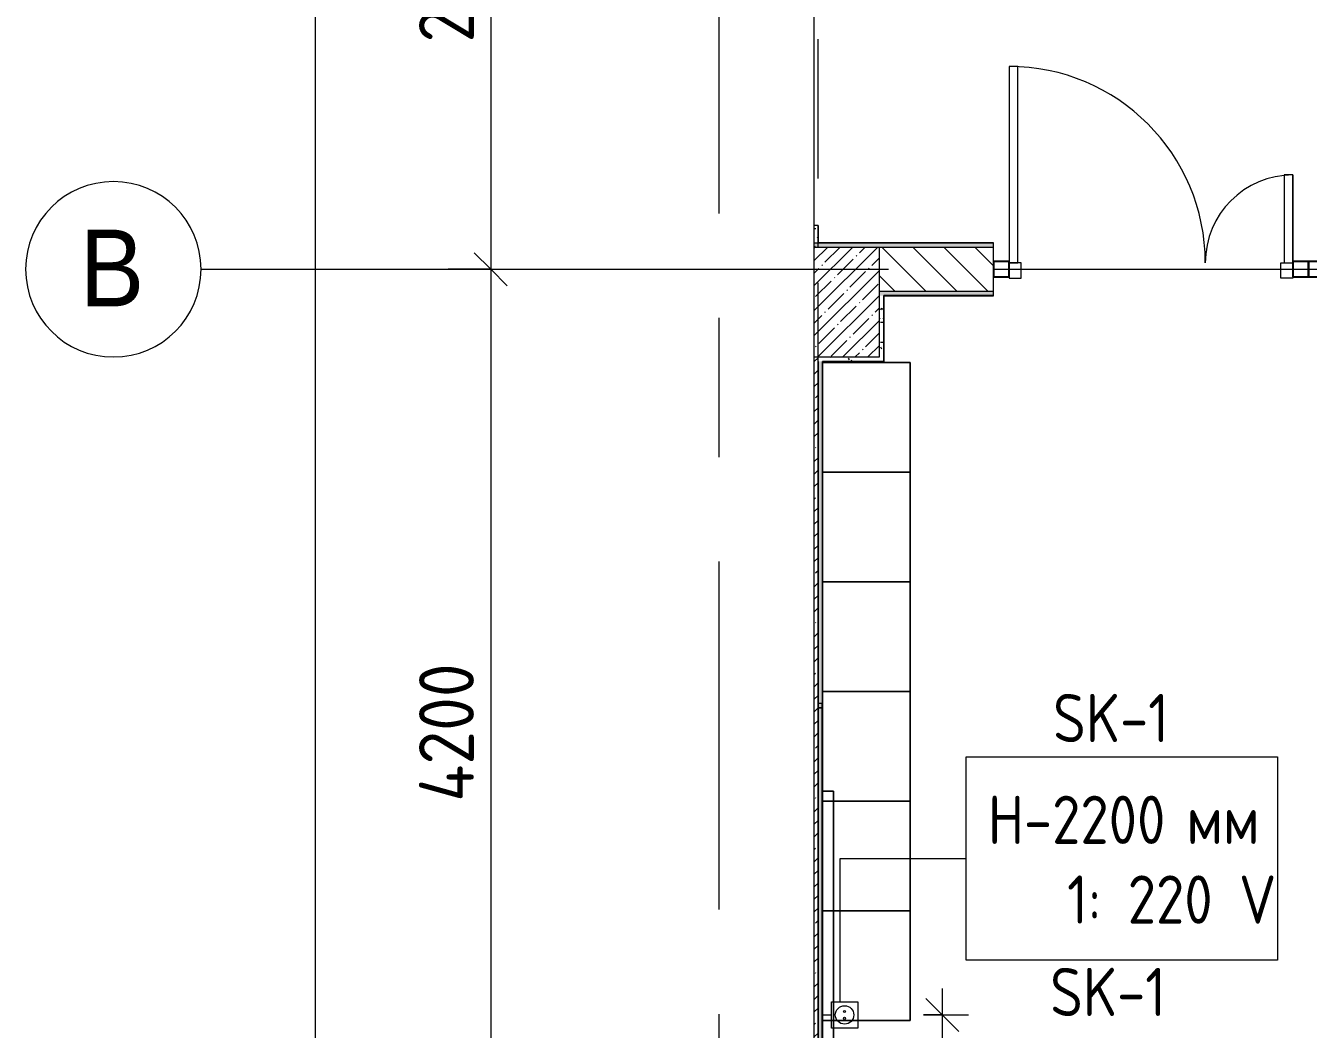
# Model space of a CAD drawing. Header units: millimetres. Extents: x 35147 to 231677, y -8553 to 29000.
# Drawn here: x 35147 to 40996, y 4334 to 8911 of the extents above; entities that cross this region are included whole.
import ezdxf

# ---------------------------------------------------------------- set-up
doc = ezdxf.new("R2010")
doc.units = ezdxf.units.MM
doc.linetypes.add('Осевая', pattern=[3175, 635, -476.25, 1587.5, -476.25])
for name, color, linetype, lineweight in [('A-ANNO-DIMS', 7, 'Continuous', 9), ('A-ANNO-DIMS-100', 7, 'Continuous', 9), ('A-DETL-GENF', 7, 'Continuous', 9), ('A-DOOR', 7, 'Continuous', 9), ('A-GLAZ-CURT', 7, 'Continuous', 9), ('A-GLAZ-CURT-1', 7, 'Continuous', 25), ('A-GLAZ-CWMG', 7, 'Continuous', 9), ('A-GLAZ-CWMG-1', 7, 'Continuous', 25), ('A-WALL', 7, 'Continuous', 9), ('E-ELEC-FIXT-IDEN', 7, 'Continuous', 9), ('I-FURN', 7, 'Continuous', 9), ('I-WALL', 7, 'Continuous', 9), ('S-COLS', 7, 'Continuous', 9), ('Оси', 7, 'Continuous', 9), ('Оси-1', 7, 'Continuous', 20), ('Оси-2', 7, 'Осевая', 9), ('Электрические приборы', 7, 'Continuous', 9)]:
    doc.layers.add(name, color=color, linetype=linetype, lineweight=lineweight)
for name, color, linetype, lineweight, true_color in [('A-WALL-1', 7, 'Continuous', 9, 0x3c3c3c), ('A-WALL-FNSH-1', 7, 'Continuous', 9, 0x3c3c3c), ('I-FURN-1', 7, 'Continuous', 9, 0xf0f0f0), ('Оси розеток', 7, 'Continuous', 9, 0xff1e23)]:
    doc.layers.add(name, color=color, linetype=linetype, lineweight=lineweight, true_color=true_color)
doc.styles.add('Arial', font='arial.ttf', dxfattribs={"width": 0.9, "height": 350})
doc.styles.add('GOST Common', font='GOST_Common.ttf', dxfattribs={"width": 0.9, "height": 220})
doc.styles.add('ISOCPEUR', font='isocpeur.ttf', dxfattribs={"width": 0.9, "height": 250})
doc.dimstyles.new('ISO-2_5_0_9К_БОЛЬШОЙ', dxfattribs={"dimscale": 304.8, "dimtxt": 248.995294, "dimasz": 0.492126, "dimexe": 0.393701, "dimexo": 0.984252, "dimgap": 0, "dimtad": 1, "dimdec": 0, "dimrnd": 10, "dimzin": 0, "dimdsep": 46, "dimtxsty": 'ISOCPEUR', "dimblk1": 'OBLIQUE', "dimblk2": 'OBLIQUE', "dimsah": 1, "dimcen": 0.09, "dimdle": 0.393701, "dimazin": 0, "dimtfac": 1, "dimtdec": 4, "dimtix": 1, "dimtmove": 0, "dimatfit": 3, "dimfxl": 1, "dimtvp": 1, "dimtolj": 1, "dimtzin": 0, "dimarcsym": 2})
doc.dimstyles.new('ISO-2_5_0_9К_БОЛЬШОЙ_1', dxfattribs={"dimscale": 304.8, "dimtxt": 248.995294, "dimasz": 0.492126, "dimexe": 0.393701, "dimexo": 0.984252, "dimgap": 0, "dimtad": 1, "dimdec": 0, "dimrnd": 10, "dimzin": 0, "dimdsep": 46, "dimtxsty": 'ISOCPEUR', "dimblk1": 'OBLIQUE', "dimblk2": 'OBLIQUE', "dimsah": 1, "dimcen": 0.09, "dimdle": 0.393701, "dimazin": 0, "dimtfac": 1, "dimtdec": 4, "dimtix": 1, "dimtmove": 2, "dimatfit": 3, "dimfxl": 1, "dimtvp": 1, "dimtolj": 1, "dimtzin": 0, "dimarcsym": 2})
pattern_1 = [(0, (0, 0), (121.92, 30.48), [10.058, -81.382, 10.058, -81.382, -487.68]), (0, (0, 0), (121.92, 30.48), [-182.88, 10.058, -172.822, 10.058, -81.382, -213.36]), (0, (0, 0), (121.92, 30.48), [-457.2, 10.058, -50.902, 10.058, -142.342]), (120, (45.72, 15.24), (-87.356454, 90.345817), [10.058, -81.382, 10.058, -81.382, -487.68]), (120, (45.72, 15.24), (-87.356454, 90.345817), [-182.88, 10.058, -172.822, 10.058, -81.382, -213.36]), (120, (45.72, 15.24), (-87.356454, 90.345817), [-457.2, 10.058, -50.902, 10.058, -142.342]), (240, (60.96, 76.2), (-34.563546, -120.825817), [10.058, -81.382, 10.058, -81.382, -487.68]), (240, (60.96, 76.2), (-34.563546, -120.825817), [-182.88, 10.058, -172.822, 10.058, -81.382, -213.36]), (240, (60.96, 76.2), (-34.563546, -120.825817), [-457.2, 10.058, -50.902, 10.058, -142.342])]

# ---------------------------------------------------------------- blocks, each defined once
blk = doc.blocks.new('BSC_Колонна _Прямоугольная - 500х500-23286270-План размещения напольных электротехнических лючков и розеток 2 этажа в осях 12-23')
at = {"layer": 'S-COLS'}
h = blk.add_hatch(dxfattribs=at)
h.set_pattern_fill('FP_1', color=256, style=0, pattern_type=2)
h.set_pattern_definition([(45, (-38790, -7650), (-57.02463, 57.02463), []), (45, (-38732.975, -7650), (-57.02463, 57.02463), [100.806, -20.161, 3.353, -16.808])])
h.paths.add_polyline_path([(-47.3, -250), (250, -250), (250, 250), (-47.3, 250), (-47.3, 212.7)])
for p, q in [((250, 250), (-47.3, 250)), ((250, -250), (250, 250)), ((-47.3, -250), (250, -250))]:
    blk.add_line(p, q, dxfattribs=at)
blk = doc.blocks.new('Зеркало обычное - Доска-32858947-План размещения напольных электротехнических лючков и розеток 2 этажа в осях 12-23')
at = {"layer": 'I-FURN'}
h = blk.add_hatch(dxfattribs=at)
h.set_pattern_fill('FP_59', color=256, style=0, pattern_type=2)
h.set_pattern_definition([(45, (50, 50), (-199.9995, 0), [141.421, -141.421]), (45, (100, 50), (-199.9995, 0), [70.711, -212.132]), (45, (50, 100), (-199.9995, 0), [70.711, -212.132])])
h.paths.add_polyline_path([(-2005, 40), (2005, 40), (2005, 60), (-2005, 60)])
at = {"layer": 'I-FURN-1'}
for p, q in [((2025, 60), (-2025, 60)), ((-2025, 60), (-2025, 40)), ((2005, 60), (-2005, 60)), ((-2005, 60), (-2005, 40)), ((2005, 60), (-2005, 60)), ((-2005, 40), (-2005, 60)), ((2005, 40), (2005, 60)), ((2005, 60), (2005, 40)), ((2025, 40), (2025, 60)), ((-2025, 40), (2025, 40)), ((-2005, 40), (2005, 40)), ((-2005, 40), (2005, 40))]:
    blk.add_line(p, q, dxfattribs=at)
blk = doc.blocks.new('Блок Розеток и Выключателей - Блок Розеток и Выключателей_SK1-27362739-План размещения напольных электротехнических лючков и розеток 2 этажа в осях 12-23')
at = {"layer": 'A-DETL-GENF'}
for p, q in [((-60, -40), (60, -40)), ((-60, -160), (-60, -40)), ((60, -40), (60, -160)), ((60, -160), (-60, -160))]:
    blk.add_line(p, q, dxfattribs=at)
for centre, radius in [((0, -100), 42), ((-15.6, -100), 4.8), ((15.6, -100), 4.8)]:
    blk.add_circle(centre, radius, dxfattribs=at)
at = {"layer": 'Оси розеток'}
blk.add_line((0, 0), (0, -40), dxfattribs=at)
blk = doc.blocks.new('1_113 тумба - 1_113 тумба-31126920-План размещения напольных электротехнических лючков и розеток 2 этажа в осях 12-23')
at = {"layer": 'I-FURN-1'}
for p, q in [((-400, 1500), (0, 1500)), ((-400, 0), (-400, 1500)), ((0, 1500), (-400, 1500)), ((-400, 1000), (-400, 1500)), ((-400, 1500), (0, 1500)), ((0, 1500), (0, 0)), ((0, 1000), (0, 1500)), ((0, 1500), (0, 1000)), ((0, 1000), (-400, 1000)), ((-400, 500), (-400, 1000)), ((-400, 1000), (0, 1000)), ((-400, 1000), (0, 1000)), ((0, 1000), (-400, 1000)), ((0, 500), (0, 1000)), ((0, 1000), (0, 500)), ((-400, 500), (0, 500)), ((0, 500), (-400, 500)), ((0, 500), (-400, 500)), ((-400, 0), (-400, 500)), ((-400, 500), (0, 500)), ((0, 0), (0, 500)), ((0, 500), (0, 0)), ((0, 0), (-400, 0)), ((-400, 0), (0, 0)), ((0, 0), (-400, 0))]:
    blk.add_line(p, q, dxfattribs=at)
blk = doc.blocks.new('1_113 тумба - 1_113 тумба-V190-План размещения напольных электротехнических лючков и розеток 2 этажа в осях 12-23')
at = {"layer": 'I-FURN-1'}
for p, q in [((-400, 1500), (0, 1500)), ((-400, 1045), (-400, 1500)), ((0, 1500), (-400, 1500)), ((-400, 1045), (-400, 1500)), ((-400, 1500), (0, 1500)), ((0, 1500), (0, 0)), ((0, 1000), (0, 1500)), ((0, 1500), (0, 1000)), ((-400, 0), (-400, 1045)), ((-400, 1000), (-400, 1045)), ((0, 1000), (-400, 1000)), ((-400, 500), (-400, 1000)), ((-400, 1000), (-350.1, 1000)), ((-400, 1000), (0, 1000)), ((-350.1, 1000), (-400, 1000)), ((-350.1, 1000), (0, 1000)), ((0, 1000), (-350.1, 1000)), ((0, 500), (0, 1000)), ((0, 1000), (0, 500)), ((-400, 500), (0, 500)), ((-350.1, 500), (-400, 500)), ((0, 500), (-400, 500)), ((-400, 0), (-400, 500)), ((-400, 500), (-350.1, 500)), ((0, 500), (-350.1, 500)), ((-350.1, 500), (0, 500)), ((0, 0), (0, 500)), ((0, 500), (0, 0)), ((-350.1, 0), (-400, 0)), ((-400, 0), (0, 0)), ((-350.1, 0), (-400, 0)), ((0, 0), (-350.1, 0)), ((0, 0), (-350.1, 0))]:
    blk.add_line(p, q, dxfattribs=at)
blk = doc.blocks.new('Дверь_Витражная_остекление_ - ДВН_ДАО_Главный вход_1200 в свету-31742133-План размещения напольных электротехнических лючков и розеток 2 этажа в осях 12-23')
at = {"layer": 'A-DETL-GENF'}
for p, q in [((-607.5, 925), (-647.5, 925)), ((-647.5, 925), (-647.5, 35)), ((-607.5, 30), (-607.5, 925)), ((647.5, 430), (607.5, 430)), ((607.5, 430), (607.5, 30)), ((647.5, 35), (647.5, 430)), ((-647.5, 30), (-607.5, 30)), ((-592.5, 30), (-647.5, 30)), ((-592.5, -40), (-592.5, 30)), ((592.5, -40), (592.5, 30)), ((592.5, 30), (647.5, 30)), ((607.5, 30), (647.5, 30)), ((-647.5, -35), (-647.5, -40)), ((-647.5, -40), (-592.5, -40)), ((647.5, -40), (592.5, -40)), ((647.5, -35), (647.5, -40))]:
    blk.add_line(p, q, dxfattribs=at)
at = {"layer": 'A-DOOR'}
for p, q in [((-647.5, 925), (-647.5, 35)), ((647.5, 430), (647.5, 35))]:
    blk.add_line(p, q, dxfattribs=at)
for centre, radius, start, end in [((-647.5, 30), 895, 360, 90), ((647.5, 30), 400, 90, 180)]:
    blk.add_arc(centre, radius, start, end, dxfattribs=at)
blk = doc.blocks.new('Системная панель - Стемалит - 40мм-32257327-План размещения напольных электротехнических лючков и розеток 2 этажа в осях 12-23')
at = {"layer": 'A-GLAZ-CURT-1'}
for p, q in [((65, 35), (-65, 35)), ((-65, 35), (-65, -35)), ((65, -35), (65, 35)), ((-65, -35), (65, -35))]:
    blk.add_line(p, q, dxfattribs=at)
blk = doc.blocks.new('Прямоугольный импост - 50 x 70 мм-31687886-План размещения напольных электротехнических лючков и розеток 2 этажа в осях 12-23')
at = {"layer": 'A-GLAZ-CWMG-1'}
for p, q in [((-35, 35), (35, 35)), ((-35, -35), (-35, 35)), ((35, 35), (35, -35)), ((35, -35), (-35, -35))]:
    blk.add_line(p, q, dxfattribs=at)
blk = doc.blocks.new('Прямоугольный импост - 50 x 70 мм-31701779-План размещения напольных электротехнических лючков и розеток 2 этажа в осях 12-23')
at = {"layer": 'A-GLAZ-CWMG-1'}
for p, q in [((0, 35), (-70, 35)), ((-70, 35), (-70, -35)), ((0, -35), (0, 35)), ((-70, -35), (0, -35))]:
    blk.add_line(p, q, dxfattribs=at)
blk = doc.blocks.new('DET_L_Линия разрыва - М100-30654842-План размещения напольных электротехнических лючков и розеток 2 этажа в осях 12-23')
at = {"layer": 'A-DETL-GENF'}
blk.add_line((24079.7, 0), (12339.9, 0), dxfattribs=at)
blk = doc.blocks.new('Ось сетки - D8-29747960-План размещения напольных электротехнических лючков и розеток 2 этажа в осях 12-23')
at = {"layer": 'Оси-1'}
for start, end in [(360, 180), (180, 360)]:
    blk.add_arc((0, 0), 4, start, end, dxfattribs=at)
blk = doc.blocks.new('DIMBLOCK10-План размещения напольных электротехнических лючков и розеток 2 этажа в осях 12-23')
at = {"layer": 'A-ANNO-DIMS-100', "lineweight": 20}
for p, q in [((37267.4, 10500), (37192.4, 10575)), ((37267.4, 10500), (37342.4, 10425)), ((37267.4, 7800), (37192.4, 7875)), ((37267.4, 7800), (37342.4, 7725))]:
    blk.add_line(p, q, dxfattribs=at)
at = {"layer": 'A-ANNO-DIMS-100'}
for p, q in [((37073.5, 10500), (37387.4, 10500)), ((37267.4, 10500), (37073.5, 10500)), ((37267.4, 10500), (37267.4, 7800)), ((37073.5, 7800), (37387.4, 7800)), ((37267.4, 7800), (37073.5, 7800))]:
    blk.add_line(p, q, dxfattribs=at)
at = {"layer": 'A-ANNO-DIMS-100', "color": 0, "insert": (36940.8, 8834), "char_height": 250, "width": 758.478, "attachment_point": 1, "rotation": 90, "line_spacing_factor": 1.149209, "style": 'ISOCPEUR'}
blk.add_mtext('2700', dxfattribs=at)
blk = doc.blocks.new('_Oblique')
at = {"color": 0, "linetype": 'ByBlock', "lineweight": -2}
blk.add_line((-0.5, -0.5), (0.5, 0.5), dxfattribs=at)
blk = doc.blocks.new('DIMBLOCK11-План размещения напольных электротехнических лючков и розеток 2 этажа в осях 12-23')
at = {"layer": 'A-ANNO-DIMS-100', "lineweight": 20}
for p, q in [((37267.4, 7800), (37192.4, 7875)), ((37267.4, 7800), (37342.4, 7725)), ((37267.4, 3600), (37192.4, 3675)), ((37267.4, 3600), (37342.4, 3525))]:
    blk.add_line(p, q, dxfattribs=at)
at = {"layer": 'A-ANNO-DIMS-100'}
for p, q in [((37073.5, 7800), (37387.4, 7800)), ((37267.4, 7800), (37073.5, 7800)), ((37267.4, 7800), (37267.4, 3600)), ((37073.5, 3600), (37387.4, 3600)), ((37267.4, 3600), (37073.5, 3600))]:
    blk.add_line(p, q, dxfattribs=at)
at = {"layer": 'A-ANNO-DIMS-100', "color": 0, "insert": (36940.8, 5372), "char_height": 250, "width": 787.208, "attachment_point": 1, "rotation": 90, "line_spacing_factor": 1.149209, "style": 'ISOCPEUR'}
blk.add_mtext('4200', dxfattribs=at)
blk = doc.blocks.new('DIMBLOCK13-План размещения напольных электротехнических лючков и розеток 2 этажа в осях 12-23')
at = {"layer": 'A-ANNO-DIMS-100'}
for p, q in [((36467.4, 27120), (36467.4, -120)), ((36273.5, 27000), (36587.4, 27000)), ((36467.4, 27000), (36273.5, 27000)), ((36273.5, 0), (36587.4, 0)), ((36467.4, 0), (36273.5, 0))]:
    blk.add_line(p, q, dxfattribs=at)
at = {"layer": 'A-ANNO-DIMS-100', "lineweight": 20}
for p, q in [((36467.4, 27000), (36392.4, 27075)), ((36467.4, 27000), (36542.4, 26925)), ((36467.4, 0), (36392.4, 75)), ((36467.4, 0), (36542.4, -75))]:
    blk.add_line(p, q, dxfattribs=at)
at = {"layer": 'A-ANNO-DIMS-100', "color": 0, "insert": (36140.8, 13572), "char_height": 250, "width": 948.097, "attachment_point": 1, "rotation": 90, "line_spacing_factor": 1.149209, "style": 'ISOCPEUR'}
blk.add_mtext('27000', dxfattribs=at)
blk = doc.blocks.new('DIMBLOCK33-План размещения напольных электротехнических лючков и розеток 2 этажа в осях 12-23')
at = {"layer": 'A-ANNO-DIMS-100'}
for p, q in [((39326.8, 4520), (39326.8, 1449.8)), ((39241, 4400), (39446.8, 4400)), ((39326.8, 4400), (39241, 4400)), ((39240, 1449.8), (39446.8, 1449.8)), ((39326.8, 1449.8), (39240, 1449.8))]:
    blk.add_line(p, q, dxfattribs=at)
at = {"layer": 'A-ANNO-DIMS-100', "lineweight": 20}
for p, q in [((39326.8, 4400), (39251.8, 4475)), ((39326.8, 4400), (39401.8, 4325)), ((39326.8, 1449.8), (39251.8, 1524.8)), ((39326.8, 1449.8), (39401.8, 1374.8))]:
    blk.add_line(p, q, dxfattribs=at)
at = {"layer": 'A-ANNO-DIMS-100', "color": 0, "insert": (39000.2, 2608.9), "char_height": 250, "width": 758.478, "attachment_point": 1, "rotation": 90, "line_spacing_factor": 1.149209, "style": 'ISOCPEUR'}
blk.add_mtext('2950', dxfattribs=at)

msp = doc.modelspace()

# ---------------------------------------------------------------- hatches: boundary and pattern name
at = {"layer": 'I-WALL'}
h = msp.add_hatch(dxfattribs=at)
h.set_pattern_fill('FP_58', color=256, style=0, pattern_type=2)
h.set_pattern_definition(pattern_1)
h.paths.add_polyline_path([(38760, 7900), (38760, 8000), (38742.7, 8000), (38742.7, 7900)])
h.paths.add_polyline_path([(38760, 10130), (38760, 10230), (38742.7, 10230), (38742.7, 10130)])
h = msp.add_hatch(dxfattribs=at)
h.set_pattern_fill('FP_58', color=256, style=0, pattern_type=2)
h.set_pattern_definition(pattern_1)
h.paths.add_polyline_path([(74750, 7900), (74750, 7920), (73705, 7920), (73705, 7908), (73760, 7908), (73760, 7900), (74669.4, 7900)])
h.paths.add_polyline_path([(71765, 7900), (72250, 7900), (72250, 7908), (72305, 7908), (72305, 7920), (71735, 7920), (71735, 7908), (71765, 7908), (71765, 7901.7)])
h.paths.add_polyline_path([(70302.2, 7900), (70605, 7900), (70605, 7908), (70635, 7908), (70635, 7920), (69360.5, 7920), (69360.5, 7908), (69390.5, 7908), (69390.5, 7900)])
h.paths.add_polyline_path([(68230.5, 7900), (68230.5, 7908), (68260.5, 7908), (68260.5, 7920), (67055, 7920), (67055, 7908), (67085, 7908), (67085, 7900), (67390.8, 7900)])
h.paths.add_polyline_path([(65925, 7900), (65925, 7908), (65955, 7908), (65955, 7920), (59931, 7920), (59931, 7900), (65910, 7900)])
h.paths.add_polyline_path([(57431, 7900), (57431, 7920), (50930, 7920), (50930, 7900), (56910, 7900)])
h.paths.add_polyline_path([(48430, 7900), (48430, 7920), (42061, 7920), (42061, 7900), (47910, 7900)])
h.paths.add_polyline_path([(39561, 7900), (39561, 7920), (38742.7, 7920), (38742.7, 7900), (39040, 7900)])
h = msp.add_hatch(dxfattribs=at)
h.set_pattern_fill('FP_19', color=256, style=0, pattern_type=2)
h.set_pattern_definition([(135, (0, 0), (-70.71068, -70.71068), [])])
h.paths.add_polyline_path([(42910, 7700), (42910, 7900), (42061, 7900), (42061, 7700)])
h.paths.add_polyline_path([(39561, 7700), (39561, 7900), (39040, 7900), (39040, 7700)])
h = msp.add_hatch(dxfattribs=at)
h.set_pattern_fill('FP_58', color=256, style=0, pattern_type=2)
h.set_pattern_definition(pattern_1)
h.paths.add_polyline_path([(42890, 7680), (42910, 7680), (42910, 7700), (42061, 7700), (42061, 7680), (42889, 7680)])
h.paths.add_polyline_path([(39561, 7680), (39561, 7700), (39040, 7700), (39040, 7680), (39061, 7680)])
h = msp.add_hatch(dxfattribs=at)
h.set_pattern_fill('FP_58', color=256, style=0, pattern_type=2)
h.set_pattern_definition(pattern_1)
h.paths.add_polyline_path([(39060, 7380), (39060, 7680), (39040, 7680), (39040, 7380)])
h = msp.add_hatch(dxfattribs=at)
h.set_pattern_fill('FP_17', color=256, style=0, pattern_type=2)
h.set_pattern_definition([(45, (0, 0), (-57.02463, 57.02463), []), (45, (57.025, 0), (-57.02463, 57.02463), [100.806, -20.161, 3.353, -16.808])])
h.paths.add_polyline_path([(38742.7, 410), (38760, 410), (38760, 7400), (38742.7, 7400), (38742.7, 700.2)])
h = msp.add_hatch(dxfattribs=at)
h.set_pattern_fill('FP_58', color=256, style=0, pattern_type=2)
h.set_pattern_definition(pattern_1)
h.paths.add_polyline_path([(39040, 7380), (39040, 7400), (38760, 7400), (38760, 7380), (39004.1, 7380)])
h = msp.add_hatch(dxfattribs=at)
h.set_pattern_fill('FP_58', color=256, style=0, pattern_type=2)
h.set_pattern_definition(pattern_1)
h.paths.add_polyline_path([(38760, 800), (38780, 800), (38780, 7380), (38760, 7380), (38760, 869.5)])

# ---------------------------------------------------------------- linework, layer by layer
at = {"layer": 'A-WALL'}
for p, q in [((38742.7, 7920), (39561, 7920)), ((39561, 7900), (39040, 7900)), ((39040, 7700), (39561, 7700)), ((39060, 7380), (39060, 7680)), ((39561, 7680), (39060, 7680)), ((39061, 7680), (39061, 7679)), ((38760, 787.5), (38760, 7400)), ((38760, 7380), (38760, 800)), ((39040, 7380), (38780, 7380)), ((38780, 7379), (38780, 800))]:
    msp.add_line(p, q, dxfattribs=at)
at = {"layer": 'A-WALL-1'}
for p, q in [((38760, 8000), (38742.7, 8000)), ((38760, 7900), (38760, 7920)), ((39561, 7680), (39561, 7920))]:
    msp.add_line(p, q, dxfattribs=at)
at = {"layer": 'A-WALL-FNSH-1'}
for p, q in [((38760, 8000), (38760, 7920)), ((38761, 8000), (38760, 8000)), ((38761, 7921), (38761, 8000)), ((39561, 7921), (38761, 7921)), ((39561, 7920), (39561, 7921)), ((39061, 7379), (39061, 7679)), ((39061, 7679), (39561, 7679)), ((39561, 7679), (39561, 7680)), ((38780, 7380), (38780, 7379)), ((38780, 7379), (39061, 7379)), ((38781, 801), (38781, 7380)), ((39060, 7380), (39040, 7380))]:
    msp.add_line(p, q, dxfattribs=at)
at = {"layer": 'E-ELEC-FIXT-IDEN'}
for p, q in [((38861, 5113.3), (39435.4, 5113.3)), ((38861, 4460), (38861, 5113.3))]:
    msp.add_line(p, q, dxfattribs=at)
at = {"layer": 'E-ELEC-FIXT-IDEN', "flags": 128}
msp.add_lwpolyline([(39435.4, 5577.3), (40855.8, 5577.3), (40855.8, 4649.3), (39435.4, 4649.3)], close=True, dxfattribs=at)
at = {"layer": 'I-FURN-1'}
for p, q in [((38829.9, 5419.5), (38780, 5419.5)), ((38780, 5419.5), (38829.9, 5419.5)), ((38829.9, 4374.5), (38829.9, 5419.5)), ((38829.9, 5419.5), (38829.9, 4374.5)), ((38829.9, 1369.5), (38829.9, 4374.5)), ((38829.9, 4374.5), (38829.9, 1369.5))]:
    msp.add_line(p, q, dxfattribs=at)
at = {"layer": 'Оси'}
msp.add_line((35946.8, 7800), (38446.8, 7800), dxfattribs=at)
at = {"layer": 'Оси-2'}
for p, q in [((38310, 593.7), (38310, 21277.7)), ((38760, 1863.7), (38760, 12700)), ((38446.8, 7800), (82200, 7800))]:
    msp.add_line(p, q, dxfattribs=at)

# ---------------------------------------------------------------- block references
at = {"layer": 'A-DETL-GENF', "rotation": 270.0000000000003}
msp.add_blockref('DET_L_Линия разрыва - М100-30654842-План размещения напольных электротехнических лючков и розеток 2 этажа в осях 12-23', (38742.7, 23799.7), dxfattribs=at)
at = {"layer": 'A-DOOR'}
msp.add_blockref('Дверь_Витражная_остекление_ - ДВН_ДАО_Главный вход_1200 в свету-31742133-План размещения напольных электротехнических лючков и розеток 2 этажа в осях 12-23', (40278.5, 7800), dxfattribs=at)
at = {"layer": 'A-GLAZ-CURT'}
msp.add_blockref('Системная панель - Стемалит - 40мм-32257327-План размещения напольных электротехнических лючков и розеток 2 этажа в осях 12-23', (41061, 7800), dxfattribs=at)
at = {"layer": 'A-GLAZ-CWMG', "rotation": 180}
msp.add_blockref('Прямоугольный импост - 50 x 70 мм-31701779-План размещения напольных электротехнических лючков и розеток 2 этажа в осях 12-23', (39561, 7800), dxfattribs=at)
at = {"layer": 'A-GLAZ-CWMG', "extrusion": (0, 0, -1), "rotation": 180}
msp.add_blockref('Прямоугольный импост - 50 x 70 мм-31687886-План размещения напольных электротехнических лючков и розеток 2 этажа в осях 12-23', (-40961, 7800), dxfattribs=at)
at = {"layer": 'I-FURN-1'}
for name, p in [('1_113 тумба - 1_113 тумба-31126920-План размещения напольных электротехнических лючков и розеток 2 этажа в осях 12-23', (39180, 5874.5)), ('1_113 тумба - 1_113 тумба-V190-План размещения напольных электротехнических лючков и розеток 2 этажа в осях 12-23', (39180, 4374.5))]:
    msp.add_blockref(name, p, dxfattribs=at)
at = {"layer": 'I-FURN-1', "rotation": 89.9999999999998}
msp.add_blockref('Зеркало обычное - Доска-32858947-План размещения напольных электротехнических лючков и розеток 2 этажа в осях 12-23', (38819.4, 3794.5), dxfattribs=at)
at = {"layer": 'S-COLS'}
msp.add_blockref('BSC_Колонна _Прямоугольная - 500х500-23286270-План размещения напольных электротехнических лючков и розеток 2 этажа в осях 12-23', (38790, 7650), dxfattribs=at)
at = {"layer": 'Оси-1', "xscale": 99.99999999999993, "yscale": 99.99999999999993, "zscale": 99.99999999999993, "rotation": 269.9999999999994}
msp.add_blockref('Ось сетки - D8-29747960-План размещения напольных электротехнических лючков и розеток 2 этажа в осях 12-23', (35546.8, 7800), dxfattribs=at)
at = {"layer": 'Электрические приборы', "rotation": 89.9999999999999}
msp.add_blockref('Блок Розеток и Выключателей - Блок Розеток и Выключателей_SK1-27362739-План размещения напольных электротехнических лючков и розеток 2 этажа в осях 12-23', (38781, 4400), dxfattribs=at)

# ---------------------------------------------------------------- texts
at = {"layer": 'E-ELEC-FIXT-IDEN', "char_height": 220, "attachment_point": 1, "style": 'GOST Common'}
for s, insert, width in [('SK-1', (39832, 5863.7), 656.582), ('H-2200 ', (39535.4, 5399.7), 1096.708), ('мм', (40440.3, 5399.7), 375.19), ('   1: 220 V', (39535.4, 5035.9), 1291.519), ('SK-1', (39818.5, 4614.6), 656.582)]:
    msp.add_mtext(s, dxfattribs=dict(at, insert=insert, width=width))
at = {"layer": 'Оси', "insert": (35394, 7981), "char_height": 350, "width": 360.759, "attachment_point": 1, "style": 'Arial'}
msp.add_mtext('\\fArial|b0|i0|c204|p34|;\\W.9;В', dxfattribs=at)

# ---------------------------------------------------------------- dimensions: what is measured, and where the dimension line sits
at = {"layer": 'A-ANNO-DIMS'}
dim = msp.add_linear_dim(base=(36467.4, 0), p1=(36573.5, 27000), p2=(36573.5, 0), angle=90, dimstyle='ISO-2_5_0_9К_БОЛЬШОЙ_1', override={"dimpost": '<>', "dimfxl": 26999.999823}, dxfattribs=at)
dim.commit()
dim.dimension.update_dxf_attribs({"geometry": 'DIMBLOCK13-План размещения напольных электротехнических лючков и розеток 2 этажа в осях 12-23', "text_midpoint": (36307.5, 14046), "dimtype": 160, "text_rotation": 90})
for base, p1, p2, override, picture, middle in [((37267.4, 7800), (37373.5, 10500), (37373.5, 7800), {"dimpost": '<>', "dimfxl": 2700}, 'DIMBLOCK10-План размещения напольных электротехнических лючков и розеток 2 этажа в осях 12-23', (37142.4, 9150)), ((37267.4, 3600), (37373.5, 7800), (37373.5, 3600), {"dimpost": '<>', "dimfxl": 4200}, 'DIMBLOCK11-План размещения напольных электротехнических лючков и розеток 2 этажа в осях 12-23', (37142.4, 5700)), ((39326.8, 1449.8), (38941, 4400), (38940, 1449.8), {"dimpost": '<>', "dimfxl": 2950.204319}, 'DIMBLOCK33-План размещения напольных электротехнических лючков и розеток 2 этажа в осях 12-23', (39201.8, 2924.9))]:
    dim = msp.add_linear_dim(base=base, p1=p1, p2=p2, angle=90, dimstyle='ISO-2_5_0_9К_БОЛЬШОЙ', override=override, dxfattribs=at)
    dim.commit()
    dim.dimension.update_dxf_attribs({"geometry": picture, "text_midpoint": middle})

doc.saveas('drawing.dxf')
